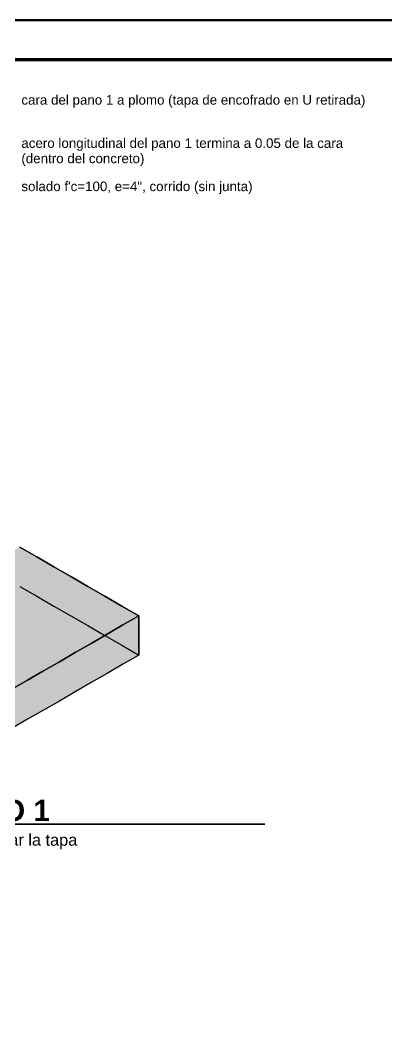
# Model space of a CAD drawing. Header units: metres. Extents: x 0 to 28.4, y 0 to 5.9.
# Drawn here: x 11.827 to 12.76, y 3.359 to 5.94 of the extents above; entities that cross this region are included whole.
import ezdxf
from ezdxf.enums import TextEntityAlignment as Align

# ---------------------------------------------------------------- set-up
doc = ezdxf.new("R2010")
doc.units = ezdxf.units.M
doc.header["$LTSCALE"] = 0.25
doc.layers.add('ISO-ARISTAS', color=8, linetype='CONTINUOUS')
doc.layers.add('TEXTOS', color=7, linetype='CONTINUOUS')
doc.layers.add('ISO-CONCRETO-SUP', color=254, linetype='CONTINUOUS', true_color=0xe8e8e8)
doc.layers.add('MARCO', color=7, linetype='CONTINUOUS', lineweight=50)
doc.layers.add('TITULOS', color=160, linetype='CONTINUOUS', lineweight=35)
doc.styles.get("Standard").update_dxf_attribs({"font": 'arial.ttf'})
doc.styles.add('TITULOS', font='arialbd.ttf')

msp = doc.modelspace()

# ---------------------------------------------------------------- linework, layer by layer
at = {"layer": 'ISO-ARISTAS', "color": 250}
for p, q in [((11.8691, 4.575), (11.8258, 4.6)), ((11.8258, 4.6), (11.8691, 4.575)), ((11.9124, 4.55), (11.8691, 4.575)), ((11.8691, 4.575), (11.9124, 4.55)), ((11.9557, 4.525), (11.9124, 4.55)), ((11.9124, 4.55), (11.9557, 4.525)), ((11.999, 4.5), (11.9557, 4.525)), ((11.9557, 4.525), (11.999, 4.5)), ((11.8258, 4.5), (11.8691, 4.475)), ((11.8258, 4.5), (11.8691, 4.475)), ((12.0423, 4.475), (11.999, 4.5)), ((11.999, 4.5), (12.0423, 4.475)), ((11.8691, 4.475), (11.9124, 4.45)), ((11.8691, 4.475), (11.9124, 4.45)), ((12.0856, 4.45), (12.0423, 4.475)), ((12.0423, 4.475), (12.0856, 4.45)), ((11.9124, 4.45), (11.9557, 4.425)), ((11.9124, 4.45), (11.9557, 4.425)), ((12.1289, 4.425), (12.0856, 4.45)), ((12.0856, 4.45), (12.1289, 4.425)), ((11.9557, 4.425), (11.999, 4.4)), ((11.9557, 4.425), (11.999, 4.4)), ((12.1289, 4.425), (12.0885, 4.4017)), ((12.0885, 4.4017), (12.1289, 4.425)), ((12.1289, 4.375), (12.1289, 4.425)), ((12.1289, 4.425), (12.1289, 4.375)), ((11.999, 4.4), (12.0423, 4.375)), ((11.999, 4.4), (12.0423, 4.375)), ((12.0481, 4.3783), (12.0885, 4.4017)), ((12.0885, 4.4017), (12.0481, 4.3783)), ((12.0077, 4.355), (12.0481, 4.3783)), ((12.0481, 4.3783), (12.0077, 4.355)), ((12.0423, 4.375), (12.0856, 4.35)), ((12.0423, 4.375), (12.0856, 4.35)), ((12.1289, 4.325), (12.1289, 4.375)), ((12.1289, 4.375), (12.1289, 4.325)), ((12.0077, 4.355), (11.9673, 4.3317)), ((11.9673, 4.3317), (12.0077, 4.355)), ((12.0856, 4.35), (12.1289, 4.325)), ((12.0856, 4.35), (12.1289, 4.325)), ((11.9673, 4.3317), (11.9269, 4.3083)), ((11.9269, 4.3083), (11.9673, 4.3317)), ((12.1289, 4.325), (12.0885, 4.3017)), ((12.1289, 4.325), (12.0885, 4.3017)), ((11.8865, 4.285), (11.846, 4.2617)), ((11.846, 4.2617), (11.8865, 4.285)), ((11.9269, 4.3083), (11.8865, 4.285)), ((11.8865, 4.285), (11.9269, 4.3083)), ((12.0885, 4.3017), (12.0481, 4.2783)), ((12.0885, 4.3017), (12.0481, 4.2783)), ((11.846, 4.2617), (11.8056, 4.2383)), ((11.8056, 4.2383), (11.846, 4.2617)), ((12.0481, 4.2783), (12.0077, 4.255)), ((12.0481, 4.2783), (12.0077, 4.255)), ((12.0077, 4.255), (11.9673, 4.2317)), ((12.0077, 4.255), (11.9673, 4.2317)), ((11.9269, 4.2083), (11.8865, 4.185)), ((11.9269, 4.2083), (11.8865, 4.185)), ((11.9673, 4.2317), (11.9269, 4.2083)), ((11.9673, 4.2317), (11.9269, 4.2083)), ((11.8865, 4.185), (11.846, 4.1617)), ((11.8865, 4.185), (11.846, 4.1617)), ((11.846, 4.1617), (11.8056, 4.1383)), ((11.846, 4.1617), (11.8056, 4.1383))]:
    msp.add_line(p, q, dxfattribs=at)
at = {"layer": 'ISO-CONCRETO-SUP', "true_color": 0x989388}
for points in [[(11.8258, 4.6), (11.8691, 4.575), (11.7854, 4.5767), (11.8287, 4.5517)], [(11.7854, 4.5767), (11.8287, 4.5517), (11.745, 4.5533), (11.7883, 4.5283)], [(11.8691, 4.575), (11.9124, 4.55), (11.8287, 4.5517), (11.872, 4.5267)], [(11.8287, 4.5517), (11.872, 4.5267), (11.7883, 4.5283), (11.8316, 4.5033)], [(11.9124, 4.55), (11.9557, 4.525), (11.872, 4.5267), (11.9153, 4.5017)], [(11.7883, 4.5283), (11.8316, 4.5033), (11.7479, 4.505), (11.7912, 4.48)], [(11.872, 4.5267), (11.9153, 4.5017), (11.8316, 4.5033), (11.8749, 4.4783)], [(11.9557, 4.525), (11.999, 4.5), (11.9153, 4.5017), (11.9586, 4.4767)], [(11.8258, 4.5), (11.8691, 4.475), (11.7854, 4.4767), (11.8287, 4.4517)], [(11.8316, 4.5033), (11.8749, 4.4783), (11.7912, 4.48), (11.8345, 4.455)], [(11.9153, 4.5017), (11.9586, 4.4767), (11.8749, 4.4783), (11.9182, 4.4533)], [(11.999, 4.5), (12.0423, 4.475), (11.9586, 4.4767), (12.0019, 4.4517)], [(11.7854, 4.4767), (11.8287, 4.4517), (11.745, 4.4533), (11.7883, 4.4283)], [(11.7912, 4.48), (11.8345, 4.455), (11.7508, 4.4567), (11.7941, 4.4317)], [(11.8691, 4.475), (11.9124, 4.45), (11.8287, 4.4517), (11.872, 4.4267)], [(11.8749, 4.4783), (11.9182, 4.4533), (11.8345, 4.455), (11.8778, 4.43)], [(11.9586, 4.4767), (12.0019, 4.4517), (11.9182, 4.4533), (11.9615, 4.4283)], [(12.0423, 4.475), (12.0856, 4.45), (12.0019, 4.4517), (12.0452, 4.4267)], [(11.8287, 4.4517), (11.872, 4.4267), (11.7883, 4.4283), (11.8316, 4.4033)], [(11.8345, 4.455), (11.8778, 4.43), (11.7941, 4.4317), (11.8374, 4.4067)], [(11.9124, 4.45), (11.9557, 4.425), (11.872, 4.4267), (11.9153, 4.4017)], [(11.9182, 4.4533), (11.9615, 4.4283), (11.8778, 4.43), (11.9211, 4.405)], [(12.0019, 4.4517), (12.0452, 4.4267), (11.9615, 4.4283), (12.0048, 4.4033)], [(12.0856, 4.45), (12.1289, 4.425), (12.0452, 4.4267), (12.0885, 4.4017)], [(11.7883, 4.4283), (11.8316, 4.4033), (11.7479, 4.405), (11.7912, 4.38)], [(11.7941, 4.4317), (11.8374, 4.4067), (11.7537, 4.4083), (11.797, 4.3833)], [(11.872, 4.4267), (11.9153, 4.4017), (11.8316, 4.4033), (11.8749, 4.3783)], [(11.8778, 4.43), (11.9211, 4.405), (11.8374, 4.4067), (11.8807, 4.3817)], [(11.9557, 4.425), (11.999, 4.4), (11.9153, 4.4017), (11.9586, 4.3767)], [(11.9615, 4.4283), (12.0048, 4.4033), (11.9211, 4.405), (11.9644, 4.38)], [(12.0452, 4.4267), (12.0885, 4.4017), (12.0048, 4.4033), (12.0481, 4.3783)], [(11.8316, 4.4033), (11.8749, 4.3783), (11.7912, 4.38), (11.8345, 4.355)], [(11.8374, 4.4067), (11.8807, 4.3817), (11.797, 4.3833), (11.8403, 4.3583)], [(11.9153, 4.4017), (11.9586, 4.3767), (11.8749, 4.3783), (11.9182, 4.3533)], [(11.9211, 4.405), (11.9644, 4.38), (11.8807, 4.3817), (11.924, 4.3567)], [(11.999, 4.4), (12.0423, 4.375), (11.9586, 4.3767), (12.0019, 4.3517)], [(12.0048, 4.4033), (12.0481, 4.3783), (11.9644, 4.38), (12.0077, 4.355)], [(11.7912, 4.38), (11.8345, 4.355), (11.7508, 4.3567), (11.7941, 4.3317)], [(11.797, 4.3833), (11.8403, 4.3583), (11.7566, 4.36), (11.7999, 4.335)], [(11.8749, 4.3783), (11.9182, 4.3533), (11.8345, 4.355), (11.8778, 4.33)], [(11.8807, 4.3817), (11.924, 4.3567), (11.8403, 4.3583), (11.8836, 4.3333)], [(11.9586, 4.3767), (12.0019, 4.3517), (11.9182, 4.3533), (11.9615, 4.3283)], [(11.9644, 4.38), (12.0077, 4.355), (11.924, 4.3567), (11.9673, 4.3317)], [(12.0423, 4.375), (12.0856, 4.35), (12.0019, 4.3517), (12.0452, 4.3267)], [(11.8345, 4.355), (11.8778, 4.33), (11.7941, 4.3317), (11.8374, 4.3067)], [(11.8403, 4.3583), (11.8836, 4.3333), (11.7999, 4.335), (11.8432, 4.31)], [(11.9182, 4.3533), (11.9615, 4.3283), (11.8778, 4.33), (11.9211, 4.305)], [(11.924, 4.3567), (11.9673, 4.3317), (11.8836, 4.3333), (11.9269, 4.3083)], [(12.0019, 4.3517), (12.0452, 4.3267), (11.9615, 4.3283), (12.0048, 4.3033)], [(12.0856, 4.35), (12.1289, 4.325), (12.0452, 4.3267), (12.0885, 4.3017)], [(11.7941, 4.3317), (11.8374, 4.3067), (11.7537, 4.3083), (11.797, 4.2833)], [(11.7999, 4.335), (11.8432, 4.31), (11.7594, 4.3117), (11.8027, 4.2867)], [(11.8432, 4.31), (11.8865, 4.285), (11.8027, 4.2867), (11.846, 4.2617)], [(11.8778, 4.33), (11.9211, 4.305), (11.8374, 4.3067), (11.8807, 4.2817)], [(11.8836, 4.3333), (11.9269, 4.3083), (11.8432, 4.31), (11.8865, 4.285)], [(11.9615, 4.3283), (12.0048, 4.3033), (11.9211, 4.305), (11.9644, 4.28)], [(12.0452, 4.3267), (12.0885, 4.3017), (12.0048, 4.3033), (12.0481, 4.2783)], [(11.8027, 4.2867), (11.846, 4.2617), (11.7623, 4.2633), (11.8056, 4.2383)], [(11.8374, 4.3067), (11.8807, 4.2817), (11.797, 4.2833), (11.8403, 4.2583)], [(11.9211, 4.305), (11.9644, 4.28), (11.8807, 4.2817), (11.924, 4.2567)], [(12.0048, 4.3033), (12.0481, 4.2783), (11.9644, 4.28), (12.0077, 4.255)], [(11.797, 4.2833), (11.8403, 4.2583), (11.7566, 4.26), (11.7999, 4.235)], [(11.8403, 4.2583), (11.8836, 4.2333), (11.7999, 4.235), (11.8432, 4.21)], [(11.8807, 4.2817), (11.924, 4.2567), (11.8403, 4.2583), (11.8836, 4.2333)], [(11.9644, 4.28), (12.0077, 4.255), (11.924, 4.2567), (11.9673, 4.2317)], [(11.7999, 4.235), (11.8432, 4.21), (11.7594, 4.2117), (11.8027, 4.1867)], [(11.8836, 4.2333), (11.9269, 4.2083), (11.8432, 4.21), (11.8865, 4.185)], [(11.924, 4.2567), (11.9673, 4.2317), (11.8836, 4.2333), (11.9269, 4.2083)], [(11.8432, 4.21), (11.8865, 4.185), (11.8027, 4.1867), (11.846, 4.1617)], [(11.8027, 4.1867), (11.846, 4.1617), (11.7623, 4.1633), (11.8056, 4.1383)]]:
    msp.add_solid(points, dxfattribs=at)
at = {"layer": 'ISO-CONCRETO-SUP', "true_color": 0x89847b}
for points in [[(11.8258, 4.55), (11.8691, 4.525), (11.8258, 4.6), (11.8691, 4.575)], [(11.8691, 4.525), (11.9124, 4.5), (11.8691, 4.575), (11.9124, 4.55)], [(11.8258, 4.5), (11.8691, 4.475), (11.8258, 4.55), (11.8691, 4.525)], [(11.9124, 4.5), (11.9557, 4.475), (11.9124, 4.55), (11.9557, 4.525)], [(11.8691, 4.475), (11.9124, 4.45), (11.8691, 4.525), (11.9124, 4.5)], [(11.9557, 4.475), (11.999, 4.45), (11.9557, 4.525), (11.999, 4.5)], [(11.9124, 4.45), (11.9557, 4.425), (11.9124, 4.5), (11.9557, 4.475)], [(11.999, 4.45), (12.0423, 4.425), (11.999, 4.5), (12.0423, 4.475)], [(11.9557, 4.425), (11.999, 4.4), (11.9557, 4.475), (11.999, 4.45)], [(12.0423, 4.425), (12.0856, 4.4), (12.0423, 4.475), (12.0856, 4.45)], [(11.999, 4.4), (12.0423, 4.375), (11.999, 4.45), (12.0423, 4.425)], [(12.0856, 4.4), (12.1289, 4.375), (12.0856, 4.45), (12.1289, 4.425)], [(12.0423, 4.375), (12.0856, 4.35), (12.0423, 4.425), (12.0856, 4.4)], [(12.0856, 4.35), (12.1289, 4.325), (12.0856, 4.4), (12.1289, 4.375)]]:
    msp.add_solid(points, dxfattribs=at)
at = {"layer": 'ISO-CONCRETO-SUP', "true_color": 0x7b776e}
for points in [[(12.1289, 4.375), (12.0885, 4.3517), (12.1289, 4.425), (12.0885, 4.4017)], [(12.0885, 4.3517), (12.0481, 4.3283), (12.0885, 4.4017), (12.0481, 4.3783)], [(12.0481, 4.3283), (12.0077, 4.305), (12.0481, 4.3783), (12.0077, 4.355)], [(12.1289, 4.325), (12.0885, 4.3017), (12.1289, 4.375), (12.0885, 4.3517)], [(12.0077, 4.305), (11.9673, 4.2817), (12.0077, 4.355), (11.9673, 4.3317)], [(12.0885, 4.3017), (12.0481, 4.2783), (12.0885, 4.3517), (12.0481, 4.3283)], [(11.9673, 4.2817), (11.9269, 4.2583), (11.9673, 4.3317), (11.9269, 4.3083)], [(12.0481, 4.2783), (12.0077, 4.255), (12.0481, 4.3283), (12.0077, 4.305)], [(11.8865, 4.235), (11.846, 4.2117), (11.8865, 4.285), (11.846, 4.2617)], [(11.9269, 4.2583), (11.8865, 4.235), (11.9269, 4.3083), (11.8865, 4.285)], [(12.0077, 4.255), (11.9673, 4.2317), (12.0077, 4.305), (11.9673, 4.2817)], [(11.846, 4.2117), (11.8056, 4.1883), (11.846, 4.2617), (11.8056, 4.2383)], [(11.9269, 4.2083), (11.8865, 4.185), (11.9269, 4.2583), (11.8865, 4.235)], [(11.9673, 4.2317), (11.9269, 4.2083), (11.9673, 4.2817), (11.9269, 4.2583)], [(11.8865, 4.185), (11.846, 4.1617), (11.8865, 4.235), (11.846, 4.2117)], [(11.846, 4.1617), (11.8056, 4.1383), (11.846, 4.2117), (11.8056, 4.1883)]]:
    msp.add_solid(points, dxfattribs=at)
at = {"layer": 'MARCO'}
msp.add_lwpolyline([(10, 0), (18.41, 0), (18.41, 5.94), (10, 5.94)], close=True, dxfattribs=at)
at = {"layer": 'MARCO', "const_width": 0.008}
msp.add_lwpolyline([(10.25, 0.1), (18.31, 0.1), (18.31, 5.84), (10.25, 5.84)], close=True, dxfattribs=at)
at = {"layer": 'TITULOS'}
msp.add_line((10.45, 3.895), (12.45, 3.895), dxfattribs=at)

# ---------------------------------------------------------------- texts
at = {"layer": 'TEXTOS'}
for s, p in [('cara del pano 1 a plomo (tapa de encofrado en U retirada)', (11.83, 5.7254)), ('acero longitudinal del pano 1 termina a 0.05 de la cara', (11.83, 5.6154)), ('(dentro del concreto)', (11.83, 5.5765)), ('solado f\'c=100, e=4", corrido (sin junta)', (11.83, 5.5054))]:
    msp.add_text(s, height=0.0243, dxfattribs=at).set_placement(p)
msp.add_text('muros y losa de fondo hasta la junta; desencofrar la tapa', height=0.0297, dxfattribs=at).set_placement((11.45, 3.855), align=Align.MIDDLE_CENTER)
at = {"layer": 'TITULOS', "style": 'TITULOS'}
msp.add_text('1. VACIADO DEL PANO 1', height=0.054, dxfattribs=at).set_placement((11.45, 3.93), align=Align.MIDDLE_CENTER)

doc.saveas('drawing.dxf')
